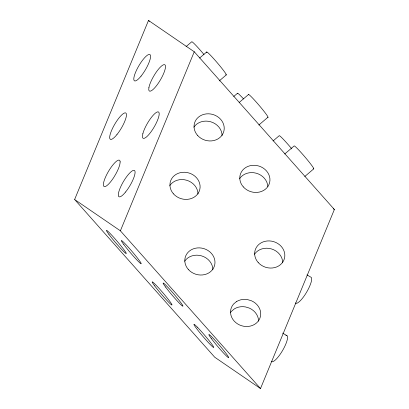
<?xml version="1.0" encoding="UTF-8"?>
<svg xmlns="http://www.w3.org/2000/svg" width="409" height="409" viewBox="0 0 409 409"><rect width="100%" height="100%" fill="white"/><g stroke="black" fill="none" stroke-linecap="round" stroke-linejoin="round"><path stroke-width="0.61" d="M74.627 199.505L148.498 20.45L194.255 51.764L334.373 209.495L260.502 388.55L214.745 357.236L74.627 199.505L120.389 230.819L260.502 388.55M120.389 230.819L194.255 51.764M186.085 46.606L191.744 41.774A15.077 1.022 49.5 0 1 203.994 54.53M199.607 58.037L206.683 51.994M219.214 80.941L226.289 74.898M233.774 96.452L237.552 93.232M239.178 102.501L248.611 94.438M258.866 125.001L268.033 117.168L267.568 116.228A15.077 1.022 49.5 0 0 256.438 102.281A15.077 1.022 49.5 0 0 248.411 94.612M273.084 140.947L279.219 135.706A15.077 1.022 49.5 0 1 291.821 148.891M284.72 153.988L294.153 145.926A15.077 1.022 49.5 0 1 305.86 158.043A15.077 1.022 49.5 0 1 313.263 168.656M304.797 176.489L313.764 168.83M306.975 274.899L311.31 277.435A15.077 3.804 -59.6 0 1 308.698 288.325A15.077 3.804 -59.6 0 1 299.526 301.489L297.757 302.839A15.077 3.804 -59.6 0 1 295.462 302.905M282.619 333.11L286.954 335.646M333.32 208.774L334.373 209.495M148.498 20.45L149.341 21.401M169.791 185.589A15.23 13.436 16.3 0 1 186.755 180.272A15.23 13.436 16.3 0 1 197.976 194.024M193.902 127.143A15.23 13.436 16.3 0 1 210.87 121.826A15.23 13.436 16.3 0 1 222.087 135.578M239.638 178.631A15.23 13.436 16.3 0 1 256.285 173.222A15.23 13.436 16.3 0 1 267.808 186.473M184.669 261.203A15.23 13.436 16.3 0 1 201.632 255.891A15.23 13.436 16.3 0 1 212.849 269.643M254.516 254.245A15.23 13.436 16.3 0 1 271.479 248.933A15.23 13.436 16.3 0 1 282.701 262.685M285.881 335.533A15.077 3.804 -59.6 0 1 283.396 349.061A15.077 3.804 -59.6 0 1 271.596 361.592M268.033 117.168A15.077 1.022 49.5 0 1 267.829 117.342M237.547 93.635A15.077 1.022 49.5 0 1 239.505 94.74L241.32 96.555A15.077 1.022 49.5 0 1 243.544 98.927M206.857 52.603A15.077 1.022 49.5 0 1 217.118 62.608A15.077 1.022 49.5 0 1 225.794 74.724M230.405 312.686A15.23 13.436 16.3 0 1 231.499 311.28L234.28 308.943A15.23 13.436 16.3 0 1 245.436 306.919L249.245 308.059A15.23 13.436 16.3 0 1 258.585 321.137M148.917 87.531L148.753 89.571A15.23 3.839 -59.6 0 0 158.314 83.206A15.23 3.839 -59.6 0 0 165.287 65.312A15.23 3.839 -59.6 0 0 154.51 74.796L152.537 78.247A15.23 3.839 -59.6 0 0 148.917 87.531M120.144 161.898L119.909 164.024A15.23 3.839 -59.6 0 1 116.125 173.436L114.126 176.872A15.23 3.839 -59.6 0 1 103.543 185.819A15.23 3.839 -59.6 0 1 110.834 167.68A15.23 3.839 -59.6 0 1 120.144 161.898M142.899 133.498L142.45 135.885A15.23 3.839 -59.6 0 0 144.459 138.252L146.09 137.271A15.23 3.839 -59.6 0 0 158.125 118.692A15.23 3.839 -59.6 0 0 154.259 114.131A15.23 3.839 -59.6 0 0 142.899 133.498M236.422 301.632L233.636 303.969A15.23 13.436 16.3 0 0 237.542 323.882A15.23 13.436 16.3 0 0 259.03 319.986A15.23 13.436 16.3 0 0 251.382 300.753L247.573 299.613A15.23 13.436 16.3 0 0 236.422 301.632M197.332 327.154L195.614 325.477A15.23 1.033 49.5 0 0 199.014 331.689A15.23 1.033 49.5 0 0 212.895 347.021A15.23 1.033 49.5 0 0 207.077 338.136L204.536 335.114A15.23 1.033 49.5 0 0 197.332 327.154M125.573 192.02A15.23 3.839 -59.6 0 0 134.459 170.481A15.23 3.839 -59.6 0 0 120.067 188.252A15.23 3.839 -59.6 0 0 125.573 192.02M116.948 134.566A15.23 3.839 -59.6 0 0 125.829 113.027A15.23 3.839 -59.6 0 0 111.442 130.798A15.23 3.839 -59.6 0 0 116.948 134.566M123.845 244.592A15.23 1.033 49.5 0 0 140.701 263.565A15.23 1.033 49.5 0 0 129.351 248.36A15.23 1.033 49.5 0 0 123.845 244.592M173.477 193.861A15.23 13.436 16.3 0 0 199.214 191.3A15.23 13.436 16.3 0 0 182.363 172.327A15.23 13.436 16.3 0 0 173.477 193.861M197.588 135.415A15.23 13.436 16.3 0 0 223.329 132.848A15.23 13.436 16.3 0 0 206.473 113.876A15.23 13.436 16.3 0 0 197.588 135.415M243.324 186.903A15.23 13.436 16.3 0 0 269.066 184.336A15.23 13.436 16.3 0 0 252.21 165.364A15.23 13.436 16.3 0 0 243.324 186.903M188.35 269.48A15.23 13.436 16.3 0 0 214.091 266.913A15.23 13.436 16.3 0 0 197.235 247.941A15.23 13.436 16.3 0 0 188.35 269.48M258.202 262.522A15.23 13.436 16.3 0 0 283.938 259.955A15.23 13.436 16.3 0 0 267.087 240.983A15.23 13.436 16.3 0 0 258.202 262.522M108.912 234.367A15.23 1.033 49.5 0 0 125.762 253.34A15.23 1.033 49.5 0 0 114.413 238.135A15.23 1.033 49.5 0 0 108.912 234.367M211.32 338.524A15.23 1.033 49.5 0 0 228.171 357.497A15.23 1.033 49.5 0 0 216.821 342.292A15.23 1.033 49.5 0 0 211.32 338.524M165.584 287.036A15.23 1.033 49.5 0 0 182.434 306.009A15.23 1.033 49.5 0 0 171.085 290.804A15.23 1.033 49.5 0 0 165.584 287.036M154.648 285.855A15.23 1.033 49.5 0 0 171.499 304.828A15.23 1.033 49.5 0 0 160.149 289.623A15.23 1.033 49.5 0 0 154.648 285.855M141.059 76.115A15.23 3.839 -59.6 0 0 149.945 54.581A15.23 3.839 -59.6 0 0 135.553 72.352A15.23 3.839 -59.6 0 0 141.059 76.115"/></g></svg>
